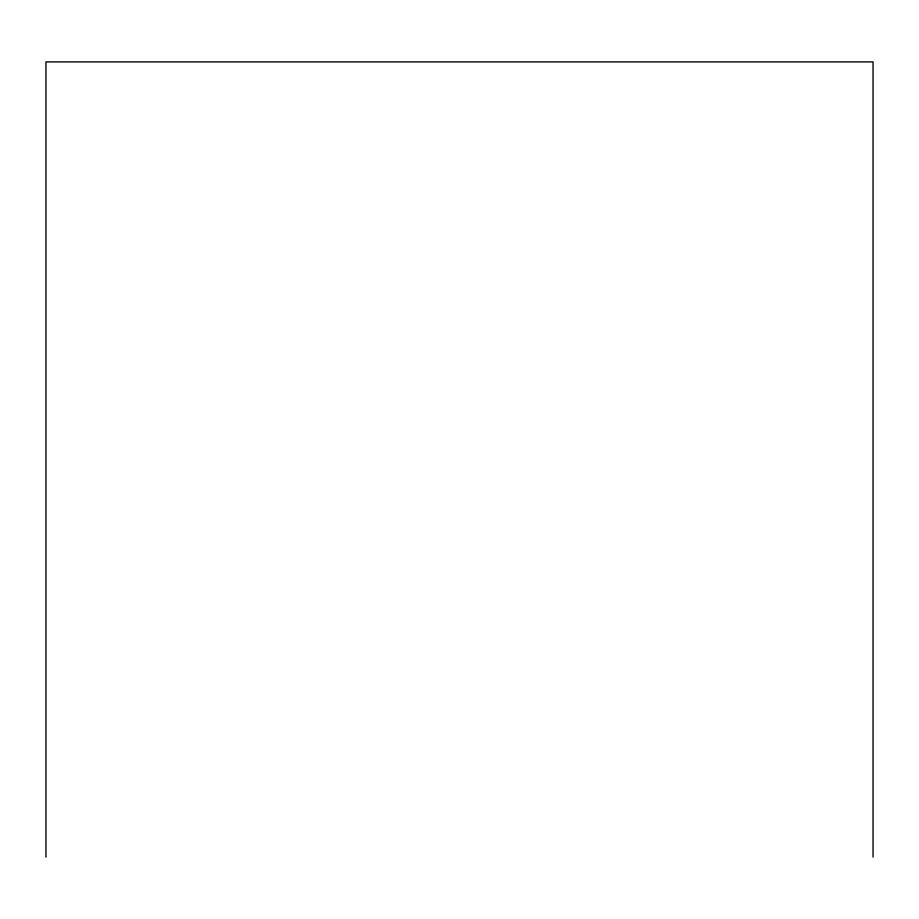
<?xml version="1.0" encoding="UTF-8"?>
<svg xmlns="http://www.w3.org/2000/svg" width="919" height="919" viewBox="0 0 919 919"><rect width="100%" height="100%" fill="white"/><g stroke="black" fill="none" stroke-linecap="round" stroke-linejoin="round"><path stroke-width="1.38" d="M873.05 857.094L873.05 61.906L45.95 61.906L45.95 857.094"/></g></svg>
